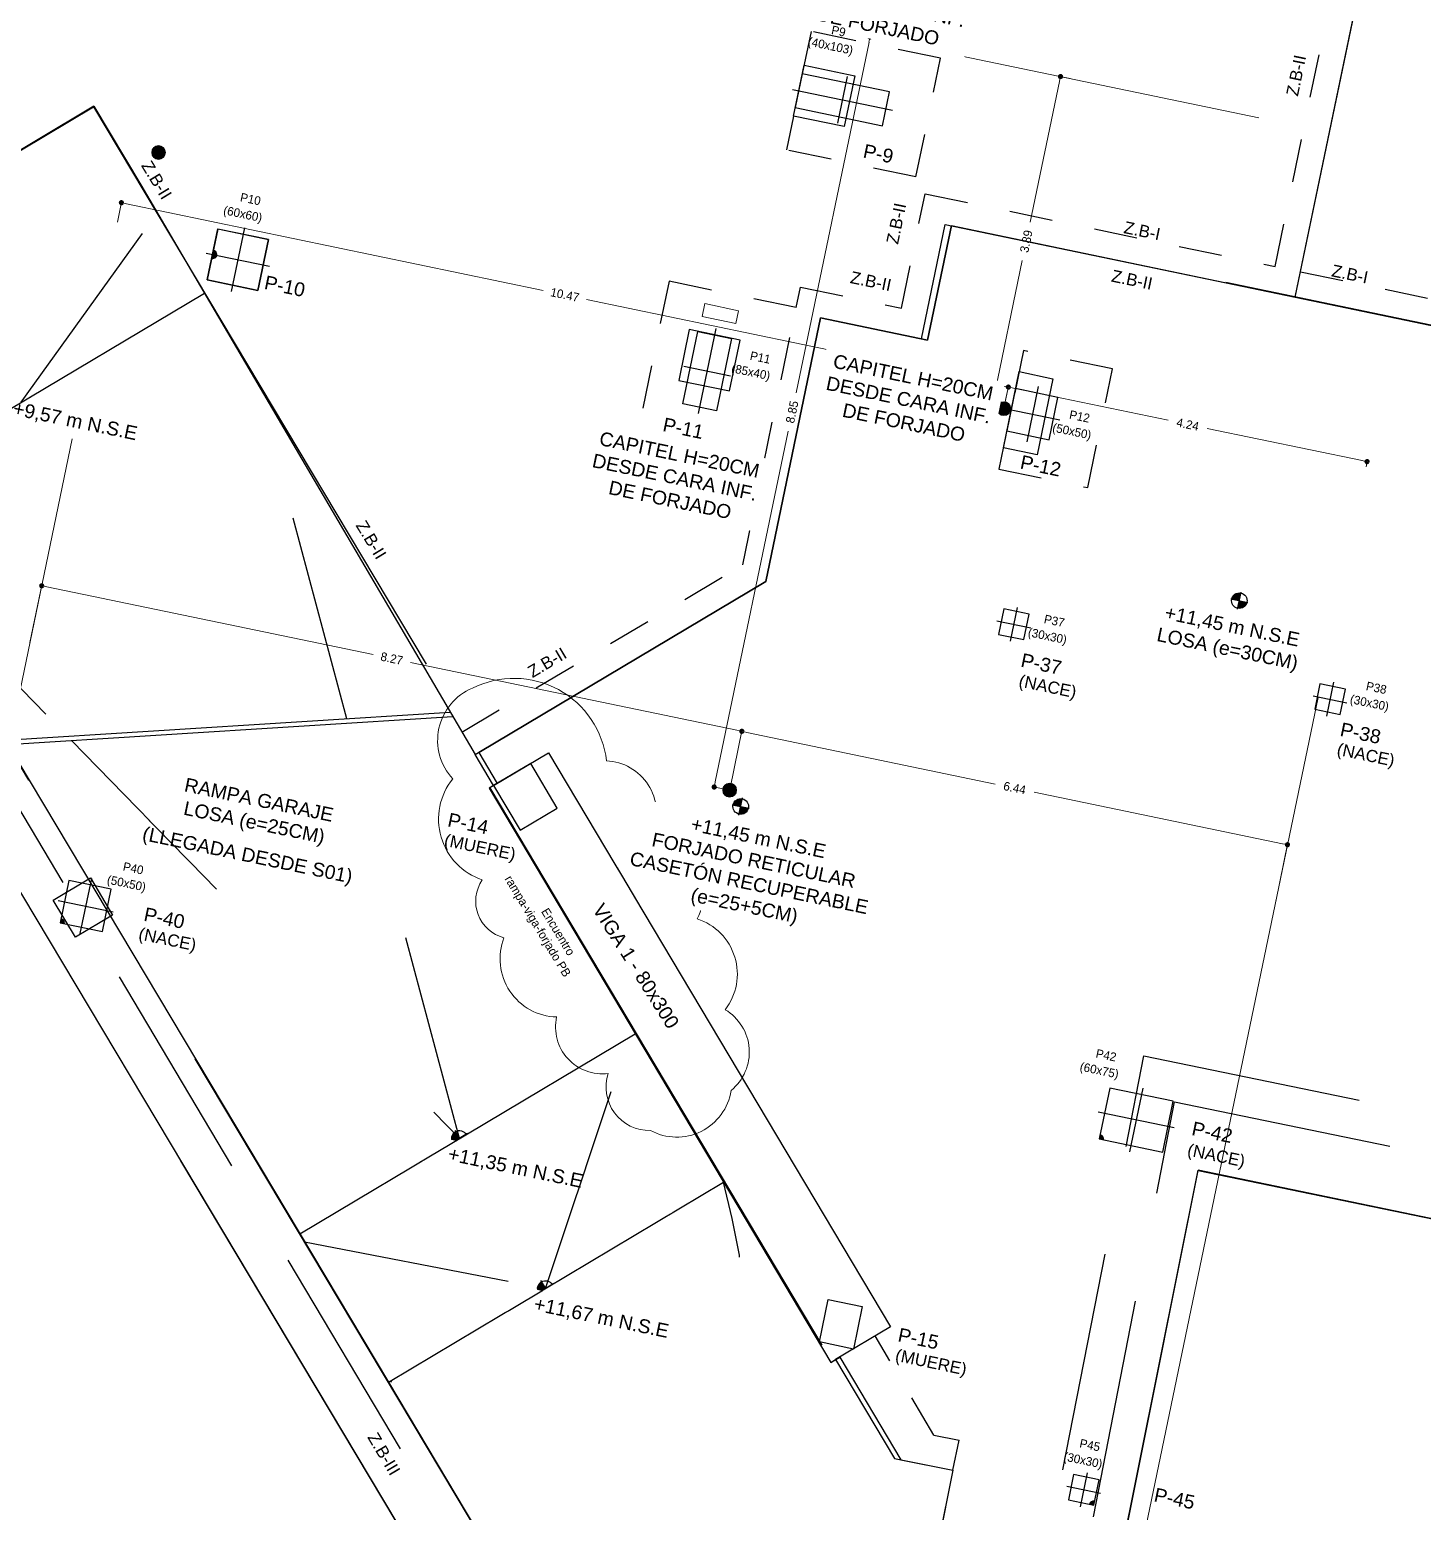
# Model space of a CAD drawing. Header units: metres. Extents: x 725608.1 to 725660.4, y 4370738.5 to 4370791.2.
# Drawn here: x 725625.75 to 725641.86, y 4370757.76 to 4370774.89 of the extents above; entities that cross this region are included whole.
import ezdxf

# ---------------------------------------------------------------- set-up
doc = ezdxf.new("R2010")
doc.units = ezdxf.units.M
doc.header["$LTSCALE"] = 10
doc.header["$MEASUREMENT"] = 0
for name, pattern in [('$5$DASHED2', [0.375, 0.25, -0.125]), ('1144 Z plantas$0$DASHED2', [0.375, 0.25, -0.125]), ('1144_EST_XREF_PLANTAS COMPLETAS$0$ACAD_ISO03W100', [30, 12, -18]), ('1144_EST_XREF_PLANTAS COMPLETAS$0$DASHDOTX2', [50.8, 25.4, -12.7, 0, -12.7]), ('1144_EST_XREF_PLANTAS COMPLETAS$0$HIDDEN', [9.525, 6.35, -3.175]), ('CONTINUA', [0]), ('CYE_TRAZOS', [4, 2, -2]), ('DASHED2', [0.375, 0.25, -0.125])]:
    doc.linetypes.add(name, pattern=pattern)
doc.layers.get('0').update_dxf_attribs({"linetype": 'CONTINUA', "lineweight": 0})
for name, color, linetype, lineweight in [('1144 Z plantas$0$CONTORNO FORJADO', 163, '1144 Z plantas$0$DASHED2', 13), ('1144_EST_XREF_PLANTAS COMPLETAS$0$BUIN_PUNTO CRECIMIENTO', 10, 'CONTINUOUS', 5), ('COTAS_PASATUBOS', 7, 'CONTINUOUS', 9), ('CYE_PASATUBOS', 7, 'CONTINUOUS', 9), ('CYE_REJILLAS', 13, 'CYE_TRAZOS', 9), ('CYE_REVISIONES', 10, 'CONTINUOUS', 9)]:
    doc.layers.add(name, color=color, linetype=linetype, lineweight=lineweight)
for name, color, linetype in [('1144_EST_XREF_PLANTAS COMPLETAS$0$BUIN_BORDE FORJADO', 33, 'CONTINUOUS'), ('1144_EST_XREF_PLANTAS COMPLETAS$0$BUIN_EJES PILARES', 252, '1144_EST_XREF_PLANTAS COMPLETAS$0$DASHDOTX2'), ('1144_EST_XREF_PLANTAS COMPLETAS$0$BUIN_NIVELES', 1, 'CONTINUOUS'), ('1144_EST_XREF_PLANTAS COMPLETAS$0$BUIN_OCULTA', 253, 'CYE_TRAZOS'), ('1144_EST_XREF_PLANTAS COMPLETAS$0$BUIN_PILARES', 1, 'CONTINUOUS'), ('1144_EST_XREF_PLANTAS COMPLETAS$0$BUIN_PROY INF', 252, '1144_EST_XREF_PLANTAS COMPLETAS$0$HIDDEN'), ('1144_EST_XREF_PLANTAS COMPLETAS$0$BUIN_SIMBOLOS', 10, 'CONTINUOUS'), ('1144_EST_XREF_PLANTAS COMPLETAS$0$BUIN_TEXTO', 7, 'CONTINUOUS'), ('1144_EST_XREF_PLANTAS COMPLETAS$0$BUIN_TEXTO PILARES', 42, 'CONTINUOUS'), ('1144_EST_XREF_PLANTAS COMPLETAS$0$BUIN_TEXTO ZUNCHOS', 10, 'CONTINUOUS'), ('1144_EST_XREF_PLANTAS COMPLETAS$0$BUIN_VIGAS', 1, 'CONTINUOUS'), ('1144_EST_XREF_PLANTAS COMPLETAS$0$VIGAS APEO', 1, 'CONTINUOUS'), ('TEXTO_ETIQUETAS', 13, 'CONTINUOUS')]:
    doc.layers.add(name, color=color, linetype=linetype)
doc.layers.add('CYE_ALTURAS FORJADOS', color=7, linetype='$5$DASHED2', true_color=0x919191, transparency=0.6)
doc.styles.add('1144_EST_XREF_PLANTAS COMPLETAS$0$Standard', font='arial.ttf')
doc.styles.add('C&E COTAS', font='')
doc.styles.add('CanoEscarioBody', font='', dxfattribs={"height": 0.04})
doc.styles.get('C&E COTAS').set_extended_font_data('CanoEscarioBody')
doc.styles.get('CanoEscarioBody').set_extended_font_data('CanoEscarioBody')

# ---------------------------------------------------------------- blocks, each defined once
blk = doc.blocks.new('_Dot')
at = {"color": 0, "linetype": 'ByBlock', "lineweight": -2}
blk.add_line((-0.5, 0), (-1, 0), dxfattribs=at)
at = {"color": 0, "linetype": 'ByBlock', "const_width": 0.5}
blk.add_lwpolyline([(-0.25, 0, 1), (0.25, 0, 1)], format="xyb", close=True, dxfattribs=at)
blk = doc.blocks.new('PASATUBOS 160')
blk.add_hatch(color=21).paths.add_polyline_path([(158.417, -180.723), (158.434, -180.723), (158.45, -180.72), (158.466, -180.713), (158.479, -180.703), (158.49, -180.691), (158.499, -180.676), (158.504, -180.661), (158.506, -180.644), (158.504, -180.627), (158.499, -180.611), (158.49, -180.597), (158.479, -180.584), (158.466, -180.575), (158.45, -180.568), (158.434, -180.564), (158.417, -180.564), (158.401, -180.568), (158.386, -180.575), (158.372, -180.584), (158.361, -180.597), (158.352, -180.611), (158.347, -180.627), (158.346, -180.644), (158.347, -180.661), (158.352, -180.676), (158.361, -180.691), (158.372, -180.703), (158.386, -180.713), (158.401, -180.72)])
for p, q in [((158.386, -180.644), (158.466, -180.644)), ((158.426, -180.604), (158.426, -180.684))]:
    blk.add_line(p, q)
blk.add_circle((158.426, -180.644), 0.08)
blk = doc.blocks.new('1144_EST_XREF_PLANTAS COMPLETAS$0$COTA NIVEL MITAD')
at = {"layer": '1144_EST_XREF_PLANTAS COMPLETAS$0$BUIN_NIVELES'}
h = blk.add_hatch(color=256, dxfattribs=at)
h.dxf.hatch_style = 1
h.paths.add_polyline_path([(0.5, 0, 0.414214), (0, 0.5), (0, 0)])
for points in [[(0, 0.6), (0, 0)], [(-0.6, 0), (0.6, 0)]]:
    blk.add_lwpolyline(points, dxfattribs=at)
blk.add_arc((0, 0), 0.5, 0, 180, dxfattribs=at)
blk = doc.blocks.new('1144_EST_XREF_PLANTAS COMPLETAS$0$COTA NIVEL COMPLETA')
at = {"layer": '1144_EST_XREF_PLANTAS COMPLETAS$0$BUIN_NIVELES'}
h = blk.add_hatch(color=256, dxfattribs=at)
h.dxf.hatch_style = 1
h.paths.add_polyline_path([(0.5, 0), (0, 0), (0, -0.5, 0.414214)])
h.paths.add_polyline_path([(0, 0.5, 0.414214), (-0.5, 0), (0, 0)])
for points in [[(-0.558, 0), (0.558, 0)], [(0, -0.558), (0, 0.558)]]:
    blk.add_lwpolyline(points, dxfattribs=at)
blk.add_circle((0, 0), 0.5, dxfattribs=at)
blk = doc.blocks.new('1144_EST_XREF_PLANTAS COMPLETAS$0$8')
at = {"layer": '1144_EST_XREF_PLANTAS COMPLETAS$0$BUIN_PUNTO CRECIMIENTO'}
h = blk.add_hatch(color=256, dxfattribs=at)
h.dxf.hatch_style = 1
edge = h.paths.add_edge_path()
edge.add_line((0, 0), (-0.05, 0))
edge.add_arc((0, 0), 0.05, 0, 180, ccw=False)
edge.add_line((0.05, 0), (0, 0))
for p, q in [((-0.06, 0), (0.06, 0)), ((0, 0), (0, 0.06))]:
    blk.add_line(p, q, dxfattribs=at)
blk.add_arc((0, 0), 0.05, 0, 180, dxfattribs=at)
blk = doc.blocks.new('1144_EST_XREF_PLANTAS COMPLETAS$0$1')
at = {"layer": '1144_EST_XREF_PLANTAS COMPLETAS$0$BUIN_PUNTO CRECIMIENTO'}
h = blk.add_hatch(color=256, dxfattribs=at)
h.dxf.hatch_style = 1
edge = h.paths.add_edge_path()
edge.add_line((0, 0), (0.05, 0))
edge.add_arc((0, 0), 0.05, 270, 360, ccw=False)
edge.add_line((0, -0.05), (0, 0))
for p in [(0.06, 0), (0, -0.06)]:
    blk.add_line(p, (0, 0), dxfattribs=at)
blk.add_arc((0, 0), 0.05, 270, 360, dxfattribs=at)
blk = doc.blocks.new('1144_EST_XREF_PLANTAS COMPLETAS$0$30x30_N')
at = {"layer": '1144_EST_XREF_PLANTAS COMPLETAS$0$BUIN_EJES PILARES', "ltscale": 0.005}
for p, q in [((0, 0.2), (0, -0.2)), ((-0.2, 0), (0.2, 0))]:
    blk.add_line(p, q, dxfattribs=at)
at = {"layer": '1144_EST_XREF_PLANTAS COMPLETAS$0$BUIN_PILARES'}
blk.add_lwpolyline([(-0.15, -0.15), (0.15, -0.15), (0.15, 0.15), (-0.15, 0.15)], close=True, dxfattribs=at)
blk = doc.blocks.new('1144_EST_XREF_PLANTAS COMPLETAS$0$50x50_N')
at = {"layer": '1144_EST_XREF_PLANTAS COMPLETAS$0$BUIN_EJES PILARES', "ltscale": 0.005}
for p, q in [((0, 0.325), (0, -0.325)), ((-0.325, 0), (0.325, 0))]:
    blk.add_line(p, q, dxfattribs=at)
at = {"layer": '1144_EST_XREF_PLANTAS COMPLETAS$0$BUIN_PILARES'}
blk.add_lwpolyline([(-0.25, -0.25), (0.25, -0.25), (0.25, 0.25), (-0.25, 0.25)], close=True, dxfattribs=at)
blk = doc.blocks.new('1144_EST_XREF_PLANTAS COMPLETAS$0$60x60_CONT')
at = {"layer": '1144_EST_XREF_PLANTAS COMPLETAS$0$BUIN_EJES PILARES', "ltscale": 0.005}
for p, q in [((0, 0.375), (0, -0.375)), ((-0.375, 0), (0.375, 0))]:
    blk.add_line(p, q, dxfattribs=at)
at = {"layer": '1144_EST_XREF_PLANTAS COMPLETAS$0$BUIN_PILARES'}
blk.add_lwpolyline([(-0.3, -0.3), (0.3, -0.3), (0.3, 0.3), (-0.3, 0.3)], close=True, dxfattribs=at)
blk = doc.blocks.new('1144_EST_XREF_PLANTAS COMPLETAS$0$103x40_PNT')
at = {"layer": '1144_EST_XREF_PLANTAS COMPLETAS$0$BUIN_EJES PILARES', "ltscale": 0.005}
for p, q in [((0, 0.275), (0, -0.275)), ((-0.59, 0), (0.59, 0))]:
    blk.add_line(p, q, dxfattribs=at)
at = {"layer": '1144_EST_XREF_PLANTAS COMPLETAS$0$VIGAS APEO'}
blk.add_lwpolyline([(0.515, -0.2), (0.515, 0.2), (-0.515, 0.2), (-0.515, -0.2)], close=True, dxfattribs=at)
blk = doc.blocks.new('1144_EST_XREF_PLANTAS COMPLETAS$0$85x40_PNT')
at = {"layer": '1144_EST_XREF_PLANTAS COMPLETAS$0$BUIN_EJES PILARES', "ltscale": 0.005}
for p, q in [((0, 0.275), (0, -0.275)), ((-0.502, 0), (0.502, 0))]:
    blk.add_line(p, q, dxfattribs=at)
at = {"layer": '1144_EST_XREF_PLANTAS COMPLETAS$0$VIGAS APEO'}
blk.add_lwpolyline([(-0.427, -0.2), (-0.427, 0.2), (0.427, 0.2), (0.427, -0.2), (-0.427, -0.2)], dxfattribs=at)
blk = doc.blocks.new('1144_EST_XREF_PLANTAS COMPLETAS$0$50x50_CONT')
at = {"layer": '1144_EST_XREF_PLANTAS COMPLETAS$0$BUIN_EJES PILARES', "ltscale": 0.005}
for p, q in [((0, 0.325), (0, -0.325)), ((-0.325, 0), (0.325, 0))]:
    blk.add_line(p, q, dxfattribs=at)
at = {"layer": '1144_EST_XREF_PLANTAS COMPLETAS$0$BUIN_PILARES'}
blk.add_lwpolyline([(-0.25, -0.25), (0.25, -0.25), (0.25, 0.25), (-0.25, 0.25)], close=True, dxfattribs=at)
blk = doc.blocks.new('1144_EST_XREF_PLANTAS COMPLETAS$0$75x60_N')
at = {"layer": '1144_EST_XREF_PLANTAS COMPLETAS$0$BUIN_EJES PILARES', "ltscale": 0.005}
for p, q in [((0, 0.45), (0, -0.45)), ((-0.375, 0), (0.375, 0))]:
    blk.add_line(p, q, dxfattribs=at)
at = {"layer": '1144_EST_XREF_PLANTAS COMPLETAS$0$BUIN_PILARES'}
blk.add_lwpolyline([(-0.3, -0.375), (0.3, -0.375), (0.3, 0.375), (-0.3, 0.375)], close=True, dxfattribs=at)

msp = doc.modelspace()

# ---------------------------------------------------------------- linework, layer by layer
at = {"layer": '1144 Z plantas$0$CONTORNO FORJADO', "linetype": '1144 Z plantas$0$DASHED2', "ltscale": 3}
for points in [[(725610.194, 4370790.788), (725631.288, 4370755.466), (725631.514, 4370756.551), (725622.514, 4370771.621), (725626.494, 4370773.993), (725630.947, 4370766.532), (725634.264, 4370768.508), (725634.897, 4370771.554), (725636.135, 4370771.296), (725636.411, 4370772.62), (725640.386, 4370771.794), (725641.452, 4370776.922), (725630.193, 4370779.262), (725631.661, 4370786.326)], [(725640.386, 4370771.794), (725641.452, 4370776.922), (725630.193, 4370779.262), (725631.661, 4370786.326), (725653.827, 4370781.719), (725651.511, 4370770.574), (725647.144, 4370771.479), (725646.926, 4370770.435), (725641.561, 4370771.55)], [(725636.411, 4370772.62), (725636.135, 4370771.296), (725634.897, 4370771.554), (725634.264, 4370768.508), (725630.947, 4370766.532), (725631.161, 4370766.173), (725631.075, 4370766.122), (725635.028, 4370759.487), (725635.119, 4370759.542), (725635.827, 4370758.354), (725636.428, 4370758.234), (725635.631, 4370754.265), (725637.671, 4370753.774), (725638.488, 4370757.821), (725639.264, 4370761.7), (725649.237, 4370759.632), (725651.509, 4370770.573), (725647.143, 4370771.481), (725646.926, 4370770.435)], [(725633.528, 4370771.569), (725633.559, 4370771.718), (725633.95, 4370771.636), (725633.919, 4370771.488)]]:
    msp.add_lwpolyline(points, close=True, dxfattribs=at)
at = {"layer": '1144_EST_XREF_PLANTAS COMPLETAS$0$BUIN_BORDE FORJADO'}
for p, q in [((725640.386, 4370771.793), (725641.452, 4370776.924)), ((725626.498, 4370773.999), (725627.039, 4370773.09)), ((725627.039, 4370773.091), (725627.039, 4370773.091)), ((725636.34, 4370772.634), (725640.386, 4370771.793)), ((725630.904, 4370766.506), (725634.264, 4370768.508)), ((725625.47, 4370766.671), (725630.615, 4370766.997)), ((725625.5, 4370766.621), (725630.644, 4370766.946)), ((725631.118, 4370766.148), (725630.904, 4370766.506)), ((725631.118, 4370766.147), (725631.065, 4370766.116)), ((725631.065, 4370766.116), (725635.018, 4370759.481)), ((725649.237, 4370759.637), (725639.264, 4370761.701)), ((725635.018, 4370759.481), (725635.071, 4370759.513)), ((725635.071, 4370759.513), (725635.752, 4370758.369)), ((725629.901, 4370759.251), (725631.514, 4370756.551)), ((725635.752, 4370758.369), (725636.428, 4370758.234)), ((725636.428, 4370758.234), (725635.633, 4370754.264))]:
    msp.add_line(p, q, dxfattribs=at)
msp.add_lwpolyline([(725640.386, 4370771.793), (725642.442, 4370771.367)], dxfattribs=at)
at = {"layer": '1144_EST_XREF_PLANTAS COMPLETAS$0$BUIN_OCULTA', "ltscale": 0.025}
for p, q in [((725640.153, 4370772.148), (725641.097, 4370776.692)), ((725634.788, 4370774.865), (725634.503, 4370773.495)), ((725636.286, 4370774.554), (725634.788, 4370774.865)), ((725636.001, 4370773.183), (725636.286, 4370774.554)), ((725636.001, 4370773.183), (725634.503, 4370773.495)), ((725635.832, 4370771.666), (725636.107, 4370772.989)), ((725636.107, 4370772.989), (725640.153, 4370772.148)), ((725633.147, 4370771.977), (725632.77, 4370770.163)), ((725634.616, 4370771.672), (725633.147, 4370771.977)), ((725634.616, 4370771.672), (725634.665, 4370771.909)), ((725634.665, 4370771.909), (725635.832, 4370771.666)), ((725634.238, 4370769.857), (725634.616, 4370771.672)), ((725637.244, 4370771.177), (725636.96, 4370769.806)), ((725638.273, 4370770.963), (725637.244, 4370771.177)), ((725637.988, 4370769.592), (725638.273, 4370770.963)), ((725634.238, 4370769.857), (725632.77, 4370770.163)), ((725633.998, 4370768.698), (725634.238, 4370769.857)), ((725636.96, 4370769.806), (725637.988, 4370769.592)), ((725630.751, 4370766.766), (725633.998, 4370768.698)), ((725636.208, 4370758.639), (725635.529, 4370759.786)), ((725636.208, 4370758.639), (725636.5, 4370758.581)), ((725636.428, 4370758.234), (725636.5, 4370758.581))]:
    msp.add_line(p, q, dxfattribs=at)
msp.add_lwpolyline([(725640.447, 4370772.087), (725642.229, 4370771.718)], dxfattribs=at)
at = {"layer": '1144_EST_XREF_PLANTAS COMPLETAS$0$BUIN_PROY INF', "ltscale": 0.04}
msp.add_lwpolyline([(725649.034, 4370760.875), (725653.295, 4370781.37), (725611.188, 4370790.121), (725631.683, 4370755.722), (725636.966, 4370754.5), (725638.637, 4370763.025)], close=True, dxfattribs=at)
at = {"layer": '1144_EST_XREF_PLANTAS COMPLETAS$0$BUIN_PROY INF', "ltscale": 0.025}
for points in [[(725634.707, 4370774.474), (725635.294, 4370774.352), (725635.172, 4370773.764), (725634.585, 4370773.886)], [(725627.929, 4370772.581), (725628.516, 4370772.459), (725628.394, 4370771.871), (725627.806, 4370771.993)], [(725627.929, 4370772.581), (725628.516, 4370772.459), (725628.394, 4370771.871), (725627.806, 4370771.993)], [(725633.258, 4370770.831), (725633.846, 4370770.709), (725633.968, 4370771.296), (725633.38, 4370771.418)], [(725637.194, 4370770.932), (725637.585, 4370770.851), (725637.402, 4370769.969), (725637.011, 4370770.051)], [(725631.425, 4370765.632), (725631.854, 4370765.888), (725631.547, 4370766.404), (725631.118, 4370766.148)], [(725626.028, 4370764.824), (725626.457, 4370765.08), (725626.713, 4370764.65), (725626.284, 4370764.394)], [(725634.987, 4370760.206), (725635.378, 4370760.125), (725635.277, 4370759.635), (725634.885, 4370759.717)], [(725634.987, 4370760.206), (725635.378, 4370760.125), (725635.277, 4370759.635), (725634.885, 4370759.717)]]:
    msp.add_lwpolyline(points, close=True, dxfattribs=at)
at = {"layer": '1144_EST_XREF_PLANTAS COMPLETAS$0$BUIN_PROY INF', "ltscale": 0.04}
msp.add_lwpolyline([(725637.319, 4370753.957), (725638.991, 4370762.493), (725649.383, 4370760.343)], dxfattribs=at)
at = {"layer": '1144_EST_XREF_PLANTAS COMPLETAS$0$BUIN_SIMBOLOS', "linetype": '1144_EST_XREF_PLANTAS COMPLETAS$0$ACAD_ISO03W100', "ltscale": 0.02}
for p, q in [((725629.423, 4370766.921), (725628.383, 4370770.8)), ((725624.264, 4370768.69), (725626.19, 4370766.717))]:
    msp.add_line(p, q, dxfattribs=at)
msp.add_arc((725628.133, 4370754.197), 5.37, 6.2739, 70.571, dxfattribs=at)
at = {"layer": '1144_EST_XREF_PLANTAS COMPLETAS$0$BUIN_VIGAS'}
for p, q in [((725631.118, 4370766.148), (725631.752, 4370766.526)), ((725635.705, 4370759.891), (725635.071, 4370759.513))]:
    msp.add_line(p, q, dxfattribs=at)
at = {"layer": 'COTAS_PASATUBOS'}
for p, q in [((725635.623, 4370774.768), (725635.445, 4370774.805)), ((725635.458, 4370774.741), (725634.615, 4370770.688)), ((725637.659, 4370774.284), (725637.322, 4370772.659)), ((725637.784, 4370774.319), (725637.647, 4370774.348)), ((725626.768, 4370772.66), (725626.82, 4370772.91)), ((725626.873, 4370772.873), (725631.692, 4370771.872)), ((725636.892, 4370770.592), (725637.23, 4370772.217)), ((725637.01, 4370770.766), (725632.192, 4370771.768)), ((725637.022, 4370770.529), (725637.074, 4370770.779)), ((725637.03, 4370770.568), (725637.074, 4370770.779)), ((725637.128, 4370770.742), (725638.918, 4370770.37)), ((725636.993, 4370770.51), (725636.856, 4370770.538)), ((725633.681, 4370766.19), (725634.523, 4370770.244)), ((725641.158, 4370769.904), (725639.368, 4370770.276)), ((725641.204, 4370769.833), (725641.221, 4370769.917)), ((725625.758, 4370767.801), (725625.9, 4370768.482)), ((725625.953, 4370768.445), (725629.725, 4370767.661)), ((725633.929, 4370766.787), (725630.157, 4370767.571)), ((725633.851, 4370766.119), (725633.993, 4370766.8)), ((725633.851, 4370766.119), (725633.993, 4370766.8)), ((725634.046, 4370766.763), (725636.918, 4370766.166)), ((725633.822, 4370766.1), (725633.644, 4370766.137)), ((725640.237, 4370765.476), (725637.366, 4370766.073)), ((725640.16, 4370764.808), (725640.301, 4370765.489))]:
    msp.add_line(p, q, dxfattribs=at)
at = {"layer": 'CYE_ALTURAS FORJADOS', "linetype": 'DASHED2', "ltscale": 3}
for p, q in [((725640.386, 4370771.794), (725641.452, 4370776.922)), ((725640.386, 4370771.794), (725641.452, 4370776.922)), ((725622.514, 4370771.621), (725626.494, 4370773.993)), ((725636.411, 4370772.62), (725640.386, 4370771.794)), ((725641.561, 4370771.55), (725640.386, 4370771.794)), ((725642.168, 4370771.424), (725641.561, 4370771.55)), ((725634.264, 4370768.508), (725630.947, 4370766.532)), ((725630.947, 4370766.532), (725634.264, 4370768.508)), ((725630.947, 4370766.532), (725631.161, 4370766.173)), ((725631.161, 4370766.173), (725631.075, 4370766.122)), ((725638.488, 4370757.821), (725639.264, 4370761.7)), ((725639.264, 4370761.7), (725649.237, 4370759.632)), ((725635.028, 4370759.487), (725635.119, 4370759.542)), ((725635.119, 4370759.542), (725635.827, 4370758.354)), ((725635.827, 4370758.354), (725636.428, 4370758.234)), ((725636.428, 4370758.234), (725635.631, 4370754.265)), ((725637.671, 4370753.774), (725638.488, 4370757.821))]:
    msp.add_line(p, q, dxfattribs=at)
at = {"layer": 'CYE_REJILLAS', "ltscale": 0.5}
for points in [[(725630.317, 4370789.739), (725623.504, 4370756.955)], [(725644.719, 4370786.746), (725637.906, 4370753.962)], [(725659.546, 4370769.797), (725608.991, 4370780.303)]]:
    msp.add_lwpolyline(points, dxfattribs=at)
at = {"layer": 'CYE_REVISIONES', "color": 3}
for p, q in [((725632.956, 4370765.601), (725632.956, 4370765.601)), ((725630.987, 4370765.057), (725630.987, 4370765.057)), ((725633.472, 4370764.608), (725633.472, 4370764.608)), ((725631.848, 4370763.474), (725631.848, 4370763.474))]:
    msp.add_line(p, q, dxfattribs=at)
for centre, radius, start, end in [((725631.127, 4370766.67), 0.656, 112.7242, 222.7242), ((725631.354, 4370766.311), 1.076, 6.5085, 116.5085), ((725632.398, 4370765.831), 0.603, 337.6163, 87.6163), ((725631.225, 4370765.761), 0.743, 141.317, 251.317), ((725632.866, 4370764.924), 0.683, 332.4482, 82.4482), ((725631.346, 4370764.811), 0.435, 145.621, 255.621), ((725633.265, 4370763.969), 0.671, 322.0835, 72.0835), ((725631.864, 4370764.145), 0.672, 158.6443, 268.6443), ((725633.503, 4370763.067), 0.571, 309.2132, 59.2132), ((725632.374, 4370763.356), 0.54, 167.4059, 277.4059), ((725632.918, 4370762.662), 0.5, 161.4545, 271.4545), ((725633.235, 4370762.72), 0.636, 241.3529, 351.3529)]:
    msp.add_arc(centre, radius, start, end, dxfattribs=at)

# ---------------------------------------------------------------- block references
at = {"layer": '1144_EST_XREF_PLANTAS COMPLETAS$0$BUIN_NIVELES'}
for name, p, xscale, yscale, zscale, rotation in [('1144_EST_XREF_PLANTAS COMPLETAS$0$COTA NIVEL COMPLETA', (725639.739, 4370768.285), 0.1799999999999997, 0.1799999999999997, 0.1799999999999997, 348.2599612998155), ('1144_EST_XREF_PLANTAS COMPLETAS$0$COTA NIVEL COMPLETA', (725633.975, 4370765.906), 0.1799999999999997, 0.1799999999999997, 0.1799999999999997, 348.2599612998155), ('1144_EST_XREF_PLANTAS COMPLETAS$0$COTA NIVEL MITAD', (725630.724, 4370762.07), -0.180000000000001, 0.1800000000000011, 0.180000000000001, 30.65996129981485), ('1144_EST_XREF_PLANTAS COMPLETAS$0$COTA NIVEL MITAD', (725631.717, 4370760.335), -0.180000000000001, 0.1800000000000011, 0.180000000000001, 30.65996129981485)]:
    msp.add_blockref(name, p, dxfattribs=dict(at, xscale=xscale, yscale=yscale, zscale=zscale, rotation=rotation))
at = {"layer": '1144_EST_XREF_PLANTAS COMPLETAS$0$BUIN_PILARES'}
for name, p, rotation in [('1144_EST_XREF_PLANTAS COMPLETAS$0$103x40_PNT', (725635.15, 4370774.075), 348.2599612998155), ('1144_EST_XREF_PLANTAS COMPLETAS$0$60x60_CONT', (725628.161, 4370772.226), 348.2599612998155), ('1144_EST_XREF_PLANTAS COMPLETAS$0$85x40_PNT', (725633.587, 4370770.939), 78.25996129981554), ('1144_EST_XREF_PLANTAS COMPLETAS$0$30x30_N', (725637.132, 4370768.012), 348.2599612998155), ('1144_EST_XREF_PLANTAS COMPLETAS$0$50x50_N', (725626.402, 4370764.755), 348.2599612998155), ('1144_EST_XREF_PLANTAS COMPLETAS$0$30x30_N', (725637.94, 4370758.008), 348.2599612998155)]:
    msp.add_blockref(name, p, dxfattribs=dict(at, rotation=rotation))
at = {"layer": '1144_EST_XREF_PLANTAS COMPLETAS$0$BUIN_PILARES', "color": 7, "rotation": 258.2599612998155}
msp.add_blockref('1144_EST_XREF_PLANTAS COMPLETAS$0$75x60_N', (725638.547, 4370762.282), dxfattribs=at)
at = {"layer": '1144_EST_XREF_PLANTAS COMPLETAS$0$BUIN_PUNTO CRECIMIENTO'}
for name, p, rotation in [('1144_EST_XREF_PLANTAS COMPLETAS$0$8', (725627.868, 4370772.287), 258.2599612998155), ('1144_EST_XREF_PLANTAS COMPLETAS$0$1', (725626.106, 4370764.561), 78.25996129981554), ('1144_EST_XREF_PLANTAS COMPLETAS$0$1', (725638.119, 4370762.065), 78.25996129981554)]:
    msp.add_blockref(name, p, dxfattribs=dict(at, rotation=rotation))
at = {"layer": '1144_EST_XREF_PLANTAS COMPLETAS$0$BUIN_PUNTO CRECIMIENTO', "xscale": -1, "rotation": 258.2599612998155}
msp.add_blockref('1144_EST_XREF_PLANTAS COMPLETAS$0$1', (725638.057, 4370757.831), dxfattribs=at)
at = {"layer": 'COTAS_PASATUBOS', "xscale": 0.06, "yscale": 0.06, "zscale": 0.06}
for p, rotation in [((725635.47, 4370774.8), 78.25996129981554), ((725637.672, 4370774.343), 78.25996129981554), ((725626.815, 4370772.885), 168.2599612998155), ((725637.069, 4370770.754), 348.2599612998155), ((725637.069, 4370770.754), 168.2599612998155), ((725636.88, 4370770.533), 258.2599612998155), ((725641.216, 4370769.892), 348.2599612998155), ((725625.894, 4370768.457), 168.2599612998155), ((725633.988, 4370766.775), 348.2599612998155), ((725633.988, 4370766.775), 168.2599612998155), ((725633.668, 4370766.131), 258.2599612998155), ((725640.296, 4370765.464), 348.2599612998155)]:
    msp.add_blockref('_Dot', p, dxfattribs=dict(at, rotation=rotation))
at = {"layer": 'CYE_PASATUBOS', "rotation": 348.2599612998155}
for p in [(725508.889, 4370982.565), (725518.662, 4370979.605), (725515.491, 4370975.195)]:
    msp.add_blockref('PASATUBOS 160', p, dxfattribs=at)

# ---------------------------------------------------------------- texts
at = {"layer": '1144_EST_XREF_PLANTAS COMPLETAS$0$BUIN_TEXTO', "char_height": 0.14, "width": 1.6, "attachment_point": 5, "rotation": 348.26, "style": '1144_EST_XREF_PLANTAS COMPLETAS$0$Standard'}
for s, insert in [('(NACE)', (725641.198, 4370766.484)), ('(MUERE)', (725630.957, 4370765.416)), ('(NACE)', (725627.344, 4370764.351)), ('(NACE)', (725639.469, 4370761.853)), ('(MUERE)', (725636.172, 4370759.463))]:
    msp.add_mtext(s, dxfattribs=dict(at, insert=insert))
at = {"layer": '1144_EST_XREF_PLANTAS COMPLETAS$0$BUIN_TEXTO', "insert": (725632.391, 4370764.803), "char_height": 0.16, "attachment_point": 1, "rotation": 302.2514, "style": '1144_EST_XREF_PLANTAS COMPLETAS$0$Standard'}
msp.add_mtext_dynamic_manual_height_columns('VIGA 1 - 80x300', width=2.12559, gutter_width=1, heights=[0.349], dxfattribs=at)
at = {"layer": '1144_EST_XREF_PLANTAS COMPLETAS$0$BUIN_TEXTO PILARES', "char_height": 0.16, "width": 1.8, "attachment_point": 5, "rotation": 348.26, "style": '1144_EST_XREF_PLANTAS COMPLETAS$0$Standard'}
for s, insert in [('P-9', (725635.566, 4370773.451)), ('P-10', (725628.704, 4370771.919)), ('P-11', (725633.311, 4370770.278)), ('P-12', (725637.443, 4370769.844)), ('P-38', (725641.141, 4370766.753)), ('P-14', (725630.824, 4370765.709)), ('P-40', (725627.311, 4370764.616)), ('P-42', (725639.426, 4370762.141)), ('P-15', (725636.029, 4370759.755)), ('P-45', (725638.99, 4370757.906))]:
    msp.add_mtext(s, dxfattribs=dict(at, insert=insert))
at = {"layer": '1144_EST_XREF_PLANTAS COMPLETAS$0$BUIN_TEXTO ZUNCHOS', "char_height": 0.14, "width": 0.9, "attachment_point": 5, "style": '1144_EST_XREF_PLANTAS COMPLETAS$0$Standard'}
for s, insert, rotation in [('Z.B-II', (725640.396, 4370774.356), 78.26), ('Z.B-II', (725627.223, 4370773.147), 301.3205), ('Z.B-II', (725635.773, 4370772.645), 78.26), ('Z.B-I', (725638.616, 4370772.561), 348.26), ('Z.B-II', (725635.48, 4370771.978), 348.26), ('Z.B-II', (725638.499, 4370771.995), 348.26), ('Z.B-I', (725641.018, 4370772.061), 348.26), ('Z.B-II', (725629.703, 4370768.988), 301.3205), ('Z.B-II', (725631.737, 4370767.571), 30.7501), ('Z.B-III', (725629.851, 4370758.423), 300.7875)]:
    msp.add_mtext(s, dxfattribs=dict(at, insert=insert, rotation=rotation))
at = {"layer": 'COTAS_PASATUBOS', "char_height": 0.1, "attachment_point": 5, "style": 'C&E COTAS'}
for s, insert, rotation in [('\\A1;3.89', (725637.276, 4370772.438), 78.26), ('\\A1;10.47', (725631.942, 4370771.82), 348.26), ('\\A1;8.85', (725634.569, 4370770.466), 78.26), ('\\A1;4.24', (725639.143, 4370770.323), 348.26), ('\\A1;8.27', (725629.941, 4370767.616), 348.26), ('\\A1;6.44', (725637.142, 4370766.12), 348.26)]:
    msp.add_mtext(s, dxfattribs=dict(at, insert=insert, rotation=rotation))
at = {"layer": 'CYE_REVISIONES', "color": 3, "style": 'CanoEscarioBody'}
for s, p in [('rampa-viga-forjado PB', (725631.242, 4370765.07)), ('Encuentro', (725631.664, 4370764.693))]:
    msp.add_text(s, height=0.1, rotation=301.0807, dxfattribs=at).set_placement(p)
at = {"layer": 'TEXTO_ETIQUETAS', "style": 'CanoEscarioBody'}
for s, p in [('(40x103)', (725634.745, 4370774.703)), ('P9', (725635.016, 4370774.836)), ('P10', (725628.181, 4370772.902)), ('(60x60)', (725627.987, 4370772.753)), ('(85x40)', (725633.86, 4370770.926)), ('P11', (725634.075, 4370771.071)), ('(50x50)', (725637.572, 4370770.241)), ('P12', (725637.766, 4370770.39)), ('P37', (725637.474, 4370768.027)), ('(30x30)', (725637.289, 4370767.875)), ('P38', (725641.197, 4370767.253)), ('(30x30)', (725641.012, 4370767.102)), ('P40', (725626.826, 4370765.167)), ('(50x50)', (725626.642, 4370765.016)), ('P42', (725638.073, 4370763.006)), ('(60x75)', (725637.889, 4370762.854)), ('P45', (725637.885, 4370758.5)), ('(30x30)', (725637.7, 4370758.348))]:
    msp.add_text(s, height=0.1, rotation=348.26, dxfattribs=at).set_placement(p)

# ---------------------------------------------------------------- next in the draw order: texts
at = {"layer": '1144_EST_XREF_PLANTAS COMPLETAS$0$BUIN_TEXTO', "char_height": 0.16, "attachment_point": 5, "rotation": 348.26, "style": '1144_EST_XREF_PLANTAS COMPLETAS$0$Standard', "bg_fill": 2}
for insert in [(725635.616, 4370775.186), (725635.915, 4370770.605), (725633.212, 4370769.711)]:
    msp.add_mtext_dynamic_manual_height_columns('CAPITEL H=20CM DESDE CARA INF.\\PDE FORJADO', width=1.93706, gutter_width=1, heights=[1.029], dxfattribs=dict(at, insert=insert))
for s, insert, width in [('+9,57 m N.S.E', (725626.279, 4370770.35), 3.6), ('+11,45 m N.S.E\\PLOSA (e=30CM)', (725639.625, 4370767.838), 3.6), ('RAMPA GARAJE LOSA (e=25CM)', (725628.374, 4370765.83), 2.24656)]:
    msp.add_mtext(s, dxfattribs=dict(at, insert=insert, width=width))
at = {"layer": '1144_EST_XREF_PLANTAS COMPLETAS$0$BUIN_TEXTO', "insert": (725634.094, 4370765.131), "char_height": 0.16, "width": 2.88558, "attachment_point": 5, "rotation": 348.26, "style": '1144_EST_XREF_PLANTAS COMPLETAS$0$Standard', "bg_fill": 3, "box_fill_scale": 1.5, "bg_fill_color": 256, "bg_fill_transparency": 0}
msp.add_mtext('+11,45 m N.S.E\\PFORJADO RETICULAR CASETÓN RECUPERABLE (e=25+5CM)', dxfattribs=at)

# ---------------------------------------------------------------- next in the draw order: linework, layer by layer
at = {"layer": '1144_EST_XREF_PLANTAS COMPLETAS$0$BUIN_BORDE FORJADO'}
for p, q in [((725627.039, 4370773.091), (725630.904, 4370766.506)), ((725636.065, 4370771.311), (725636.34, 4370772.634)), ((725623.798, 4370769.471), (725627.775, 4370771.839)), ((725634.264, 4370768.508), (725634.897, 4370771.554)), ((725634.897, 4370771.554), (725636.065, 4370771.311))]:
    msp.add_line(p, q, dxfattribs=at)
at = {"layer": '1144_EST_XREF_PLANTAS COMPLETAS$0$BUIN_SIMBOLOS', "linetype": '1144_EST_XREF_PLANTAS COMPLETAS$0$ACAD_ISO03W100', "ltscale": 0.02}
msp.add_lwpolyline([(725624.883, 4370773.035), (725625.658, 4370770.579), (725627.229, 4370772.766)], dxfattribs=at)
at = {"layer": '1144_EST_XREF_PLANTAS COMPLETAS$0$BUIN_VIGAS'}
msp.add_line((725631.752, 4370766.526), (725635.705, 4370759.891), dxfattribs=at)
at = {"layer": 'CYE_ALTURAS FORJADOS', "linetype": 'DASHED2', "ltscale": 3}
for p, q in [((725626.494, 4370773.993), (725630.947, 4370766.532)), ((725636.411, 4370772.62), (725636.135, 4370771.296)), ((725636.135, 4370771.296), (725636.411, 4370772.62)), ((725646.926, 4370770.435), (725636.411, 4370772.62)), ((725634.897, 4370771.554), (725634.264, 4370768.508)), ((725634.264, 4370768.508), (725634.897, 4370771.554)), ((725636.135, 4370771.296), (725634.897, 4370771.554)), ((725634.897, 4370771.554), (725636.135, 4370771.296))]:
    msp.add_line(p, q, dxfattribs=at)

# ---------------------------------------------------------------- next in the draw order: block references
at = {"layer": '1144_EST_XREF_PLANTAS COMPLETAS$0$BUIN_PILARES', "rotation": 348.2599612998155}
for name, p in [('1144_EST_XREF_PLANTAS COMPLETAS$0$50x50_CONT', (725637.347, 4370770.441)), ('1144_EST_XREF_PLANTAS COMPLETAS$0$30x30_N', (725640.788, 4370767.146))]:
    msp.add_blockref(name, p, dxfattribs=at)

# ---------------------------------------------------------------- next in the draw order: texts
at = {"layer": '1144_EST_XREF_PLANTAS COMPLETAS$0$BUIN_TEXTO', "insert": (725637.52, 4370767.274), "char_height": 0.14, "width": 1.6, "attachment_point": 5, "rotation": 348.26, "style": '1144_EST_XREF_PLANTAS COMPLETAS$0$Standard'}
msp.add_mtext('(NACE)', dxfattribs=at)
at = {"layer": '1144_EST_XREF_PLANTAS COMPLETAS$0$BUIN_TEXTO', "insert": (725628.269, 4370765.323), "char_height": 0.16, "width": 2.7732, "attachment_point": 5, "rotation": 348.26, "style": '1144_EST_XREF_PLANTAS COMPLETAS$0$Standard', "bg_fill": 2}
msp.add_mtext('(LLEGADA DESDE S01)', dxfattribs=at)
at = {"layer": '1144_EST_XREF_PLANTAS COMPLETAS$0$BUIN_TEXTO PILARES', "insert": (725637.45, 4370767.553), "char_height": 0.16, "width": 1.8, "attachment_point": 5, "rotation": 348.26, "style": '1144_EST_XREF_PLANTAS COMPLETAS$0$Standard'}
msp.add_mtext('P-37', dxfattribs=at)

# ---------------------------------------------------------------- next in the draw order: texts
at = {"layer": '1144_EST_XREF_PLANTAS COMPLETAS$0$BUIN_TEXTO', "char_height": 0.16, "width": 3.6, "attachment_point": 5, "rotation": 348.26, "style": '1144_EST_XREF_PLANTAS COMPLETAS$0$Standard', "bg_fill": 2}
for s, insert in [('+11,35 m N.S.E', (725631.369, 4370761.721)), ('+11,67 m N.S.E', (725632.362, 4370759.987))]:
    msp.add_mtext(s, dxfattribs=dict(at, insert=insert))

# ---------------------------------------------------------------- next in the draw order: linework, layer by layer
at = {"layer": '1144_EST_XREF_PLANTAS COMPLETAS$0$BUIN_BORDE FORJADO'}
for p, q in [((725628.876, 4370760.968), (725632.755, 4370763.279)), ((725629.901, 4370759.251), (725633.777, 4370761.564))]:
    msp.add_line(p, q, dxfattribs=at)
for points in [[(725653.827, 4370781.719), (725610.194, 4370790.788), (725631.397, 4370755.283), (725637.671, 4370753.774), (725639.264, 4370761.701)], [(725626.498, 4370773.999), (725622.515, 4370771.62), (725629.901, 4370759.251)]]:
    msp.add_lwpolyline(points, dxfattribs=at)
at = {"layer": '1144_EST_XREF_PLANTAS COMPLETAS$0$BUIN_SIMBOLOS', "linetype": '1144_EST_XREF_PLANTAS COMPLETAS$0$ACAD_ISO03W100', "ltscale": 0.02}
for p, q in [((725630.724, 4370762.07), (725629.437, 4370766.87)), ((725626.238, 4370766.667), (725630.724, 4370762.07)), ((725631.717, 4370760.335), (725632.571, 4370762.897)), ((725628.931, 4370760.875), (725631.717, 4370760.335))]:
    msp.add_line(p, q, dxfattribs=at)
msp.add_arc((725622.473, 4370758.678), 11.666, 340.5036, 14.3241, dxfattribs=at)
at = {"layer": 'CYE_ALTURAS FORJADOS', "linetype": 'DASHED2', "ltscale": 3}
for p, q in [((725610.194, 4370790.788), (725631.288, 4370755.466)), ((725631.514, 4370756.551), (725622.514, 4370771.621)), ((725631.075, 4370766.122), (725635.028, 4370759.487))]:
    msp.add_line(p, q, dxfattribs=at)

doc.saveas('drawing.dxf')
